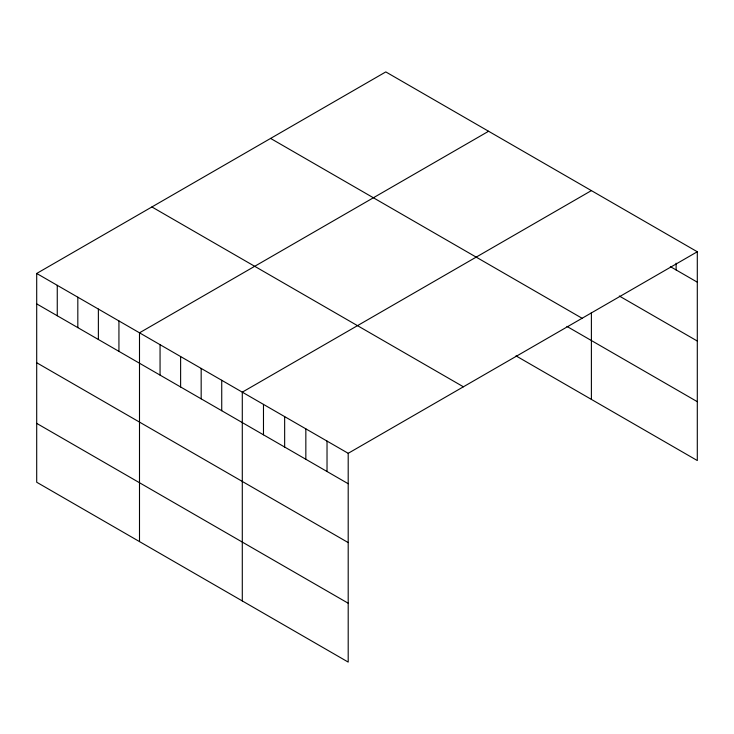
<?xml version="1.0" encoding="UTF-8"?>
<svg xmlns="http://www.w3.org/2000/svg" width="734" height="734" viewBox="0 0 734 734"><rect width="100%" height="100%" fill="white"/><g stroke="black" fill="none" stroke-linecap="round" stroke-linejoin="round"><path stroke-width="1.1" d="M697.3 251.762L348.2 453.309L348.2 662.086L36.7 482.238L36.7 273.461L385.8 71.914L697.3 251.762L697.3 460.539L516.002 355.871M488.596 131.258L139.497 332.814L139.497 541.591M591.393 190.611L242.293 392.158L242.293 600.944M670.344 266.616L697.3 282.177M619.312 296.013L697.3 341.035M270.598 138.423L582.099 318.272M566.914 326.401L697.3 401.682M151.901 206.951L463.402 386.8M36.7 273.461L348.2 453.309M36.7 303.885L348.2 483.734M36.7 362.743L348.2 542.591M36.7 423.38L348.2 603.229M676.115 263.194L676.115 269.947M591.393 312.455L591.393 399.388M327.025 441.079L327.025 471.503M305.839 428.849L305.839 459.273M284.654 416.618L284.654 447.043M263.478 404.388L263.478 434.812M221.732 380.285L221.732 410.71M201.171 368.422L201.171 398.846M180.619 356.55L180.619 386.974M160.058 344.677L160.058 375.102M118.936 320.942L118.936 351.366M98.374 309.069L98.374 339.493M77.822 297.197L77.822 327.621M57.261 285.333L57.261 315.758"/></g></svg>
